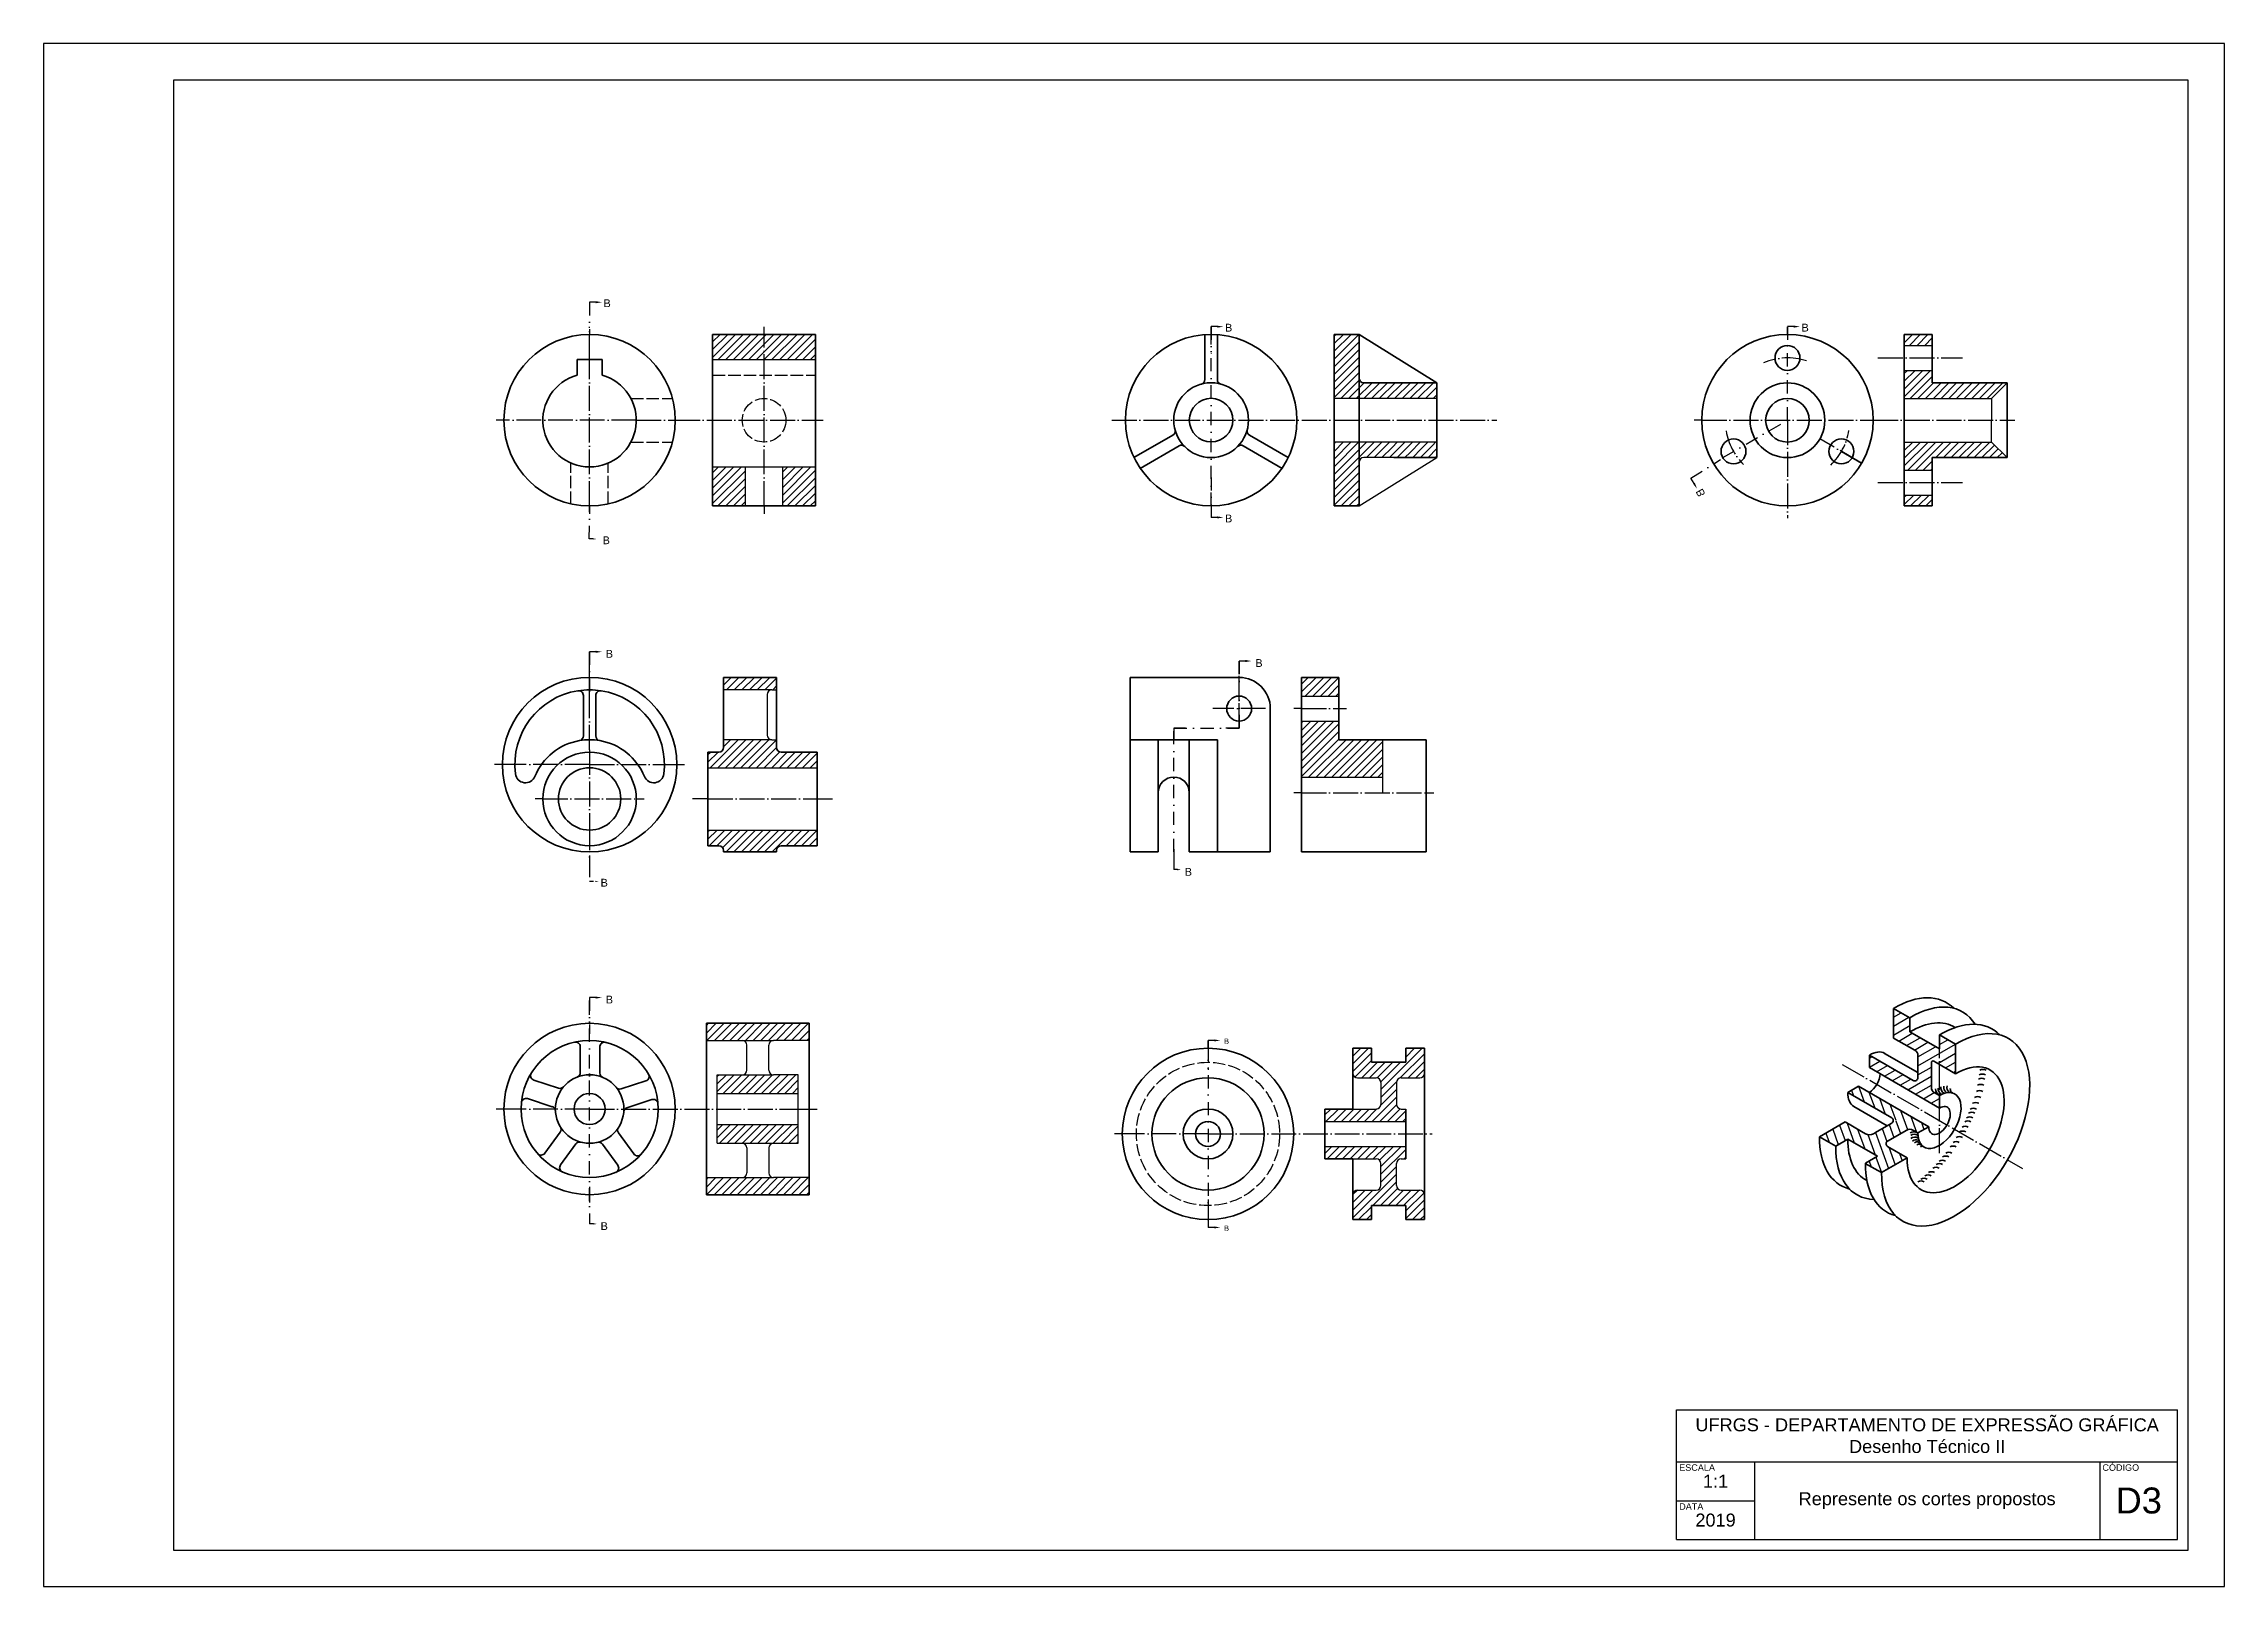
# Model space of a CAD drawing. Header units: metres. Extents: x 63 to 483, y 47 to 344.
import ezdxf

# ---------------------------------------------------------------- set-up
doc = ezdxf.new("R2010")
doc.units = ezdxf.units.M
doc.header["$LTSCALE"] = 0.2
for name, pattern in [('ACAD_ISO02W100', [15, 12, -3]), ('ACAD_ISO04W100', [30, 24, -3, 0, -3]), ('ACAD_ISO10W100', [18, 12, -3, 0, -3]), ('DASHDOT', [25.4, 12.7, -6.35, 0, -6.35])]:
    doc.linetypes.add(name, pattern=pattern)
for name, color, linetype in [('Desenhos', 7, 'Continuous'), ('Eixos', 140, 'ACAD_ISO04W100'), ('Folha-selo', 86, 'Continuous'), ('Hachuras', 30, 'Continuous'), ('Não visível', 1, 'ACAD_ISO02W100')]:
    doc.layers.add(name, color=color, linetype=linetype)
doc.layers.add('Plano Corte', color=6, linetype='DASHDOT', lineweight=30)
doc.layers.add('Visível', color=7, linetype='Continuous', lineweight=35)

msp = doc.modelspace()

# ---------------------------------------------------------------- hatches: boundary and pattern name
at = {"layer": 'Hachuras'}
h = msp.add_hatch(dxfattribs=at)
h.set_pattern_fill('ANSI31', color=256, scale=0.33)
h.paths.add_polyline_path([(211.92, 262.88), (205.62, 262.88), (205.62, 255.38), (211.92, 255.38)])
h.paths.add_polyline_path([(198.42, 262.88), (192.12, 262.88), (192.12, 255.38), (198.42, 255.38)])
h.paths.add_polyline_path([(211.92, 288.38), (202.02, 288.38), (202.02, 283.56), (211.92, 283.56)])
h.paths.add_polyline_path([(202.02, 288.38), (192.12, 288.38), (192.12, 283.56), (202.02, 283.56)])
h = msp.add_hatch(dxfattribs=at)
h.set_pattern_fill('ANSI31', color=256, scale=0.33)
h.paths.add_polyline_path([(427.02, 288.38), (421.62, 288.38), (421.62, 286.28), (427.02, 286.28)])
h.paths.add_polyline_path([(427.02, 279.08), (427.02, 281.48), (421.62, 281.48), (421.62, 276.08), (427.02, 276.08)])
h.paths.add_polyline_path([(441.42, 279.08), (427.02, 279.08), (427.02, 276.08), (438.42, 276.08)])
h.paths.add_polyline_path([(204.42, 222.38), (194.22, 222.38), (194.22, 219.98), (203.52, 219.98), (204.42, 219.98)])
h = msp.add_hatch(dxfattribs=at)
h.set_pattern_fill('ANSI31', color=256, scale=0.33)
h.paths.add_polyline_path([(316.62, 288.4), (311.82, 288.4), (311.82, 276.1), (316.62, 276.1), (316.62, 280)])
h.paths.add_polyline_path([(331.62, 279.1), (317.52, 279.1, -0.414214), (316.62, 280), (316.62, 276.1), (331.62, 276.1)])
h.paths.add_polyline_path([(316.62, 267.7), (311.82, 267.7), (311.82, 255.4), (316.62, 255.4)])
h.paths.add_polyline_path([(326.33, 267.7), (316.62, 267.7), (316.62, 264.03, -0.209501), (316.91, 264.69, -0.111699), (317.26, 264.89)])
h = msp.add_hatch(dxfattribs=at)
h.set_pattern_fill('ANSI31', color=256, scale=0.33)
h.paths.add_polyline_path([(331.06, 267.13, -0.379404), (331.62, 266.9), (331.62, 267.7), (326.33, 267.7), (317.26, 264.89, 0.106372), (316.93, 264.71, 0.215003), (316.62, 264.03), (316.62, 263.8, -0.413997), (317.52, 264.7), (323.3, 264.7)])
h = msp.add_hatch(dxfattribs=at)
h.set_pattern_fill('ANSI31', color=256, scale=0.33)
h.paths.add_polyline_path([(323.3, 264.7), (331.62, 264.71), (331.62, 266.9, 0.356808), (331.09, 267.14)])
h = msp.add_hatch(dxfattribs=at)
h.set_pattern_fill('ANSI31', color=256, scale=0.33)
h.paths.add_polyline_path([(427.02, 255.38), (421.62, 255.38), (421.62, 257.48), (427.02, 257.48)])
h.paths.add_polyline_path([(427.02, 264.68), (427.02, 262.28), (421.62, 262.28), (421.62, 267.68), (427.02, 267.68)])
h.paths.add_polyline_path([(441.42, 264.68), (427.02, 264.68), (427.02, 267.68), (438.42, 267.68)])
h = msp.add_hatch(dxfattribs=at)
h.set_pattern_fill('ANSI31', color=256, scale=0.33)
h.paths.add_polyline_path([(305.52, 222.38), (305.52, 218.78), (312.72, 218.78), (312.72, 222.38)])
h.paths.add_polyline_path([(312.72, 210.38), (312.72, 213.98), (305.52, 213.98), (305.52, 203.18), (321.12, 203.18), (321.12, 210.38)])
h = msp.add_hatch(dxfattribs=at)
h.set_pattern_fill('ANSI31', color=256, scale=0.33)
h.paths.add_polyline_path([(194.22, 208.88, -0.414214), (193.32, 207.98), (191.22, 207.98), (191.22, 204.98), (194.22, 204.98)])
h.paths.add_polyline_path([(204.42, 208.88), (204.42, 210.38), (203.52, 210.38), (194.22, 210.38), (194.22, 208.88), (194.22, 204.98), (204.42, 204.98)])
h.paths.add_polyline_path([(212.22, 207.98), (205.32, 207.98, -0.414214), (204.42, 208.88), (204.42, 204.98), (212.22, 204.98)])
h.paths.add_polyline_path([(212.22, 192.98), (204.42, 192.98), (204.42, 189.08, -0.414214), (205.32, 189.98), (212.22, 189.98)])
h.paths.add_polyline_path([(204.42, 192.98), (194.22, 192.98), (194.22, 188.78), (204.42, 188.78)])
h.paths.add_polyline_path([(194.22, 192.98), (191.22, 192.98), (191.22, 189.98), (193.32, 189.98, -0.414214), (194.22, 189.08)])
h = msp.add_hatch(dxfattribs=at)
h.set_pattern_fill('ANSI31', color=256, scale=0.33)
h.paths.add_polyline_path([(210.72, 155.78), (190.92, 155.78), (190.92, 152.48), (197.82, 152.48), (203.82, 152.48), (210.72, 152.48)])
h.paths.add_polyline_path([(208.62, 145.88), (203.82, 145.88), (197.82, 145.88), (193.02, 145.88), (193.02, 142.28), (208.62, 142.28)])
h.paths.add_polyline_path([(208.62, 136.28), (193.02, 136.28), (193.02, 132.68), (208.62, 132.68)])
h.paths.add_polyline_path([(210.72, 126.08), (203.82, 126.08), (197.82, 126.08), (190.92, 126.08), (190.92, 122.78), (210.72, 122.78)])
h = msp.add_hatch(dxfattribs=at)
h.set_pattern_fill('ANSI31', color=256, scale=0.33)
h.paths.add_polyline_path([(329.22, 150.98), (325.62, 150.98), (325.62, 145.28), (328.32, 145.28, 0.414214), (329.22, 146.18)])
h.paths.add_polyline_path([(325.62, 148.28), (319.02, 148.28), (319.02, 145.28), (319.92, 145.28, -0.414214), (320.82, 144.38), (320.82, 140.18), (320.82, 136.88), (323.82, 136.88), (323.82, 140.18), (323.82, 144.38, -0.414214), (324.72, 145.28), (325.62, 145.28)])
h.paths.add_polyline_path([(319.02, 148.28), (319.02, 150.98), (315.42, 150.98), (315.42, 146.18, 0.414214), (316.32, 145.28), (319.02, 145.28)])
h.paths.add_polyline_path([(323.82, 132.08), (320.82, 132.08), (320.82, 128.78), (320.82, 124.58, -0.414214), (319.92, 123.68), (319.02, 123.68), (319.02, 120.68), (325.62, 120.68), (325.62, 123.68), (324.72, 123.68, -0.414214), (323.82, 124.58), (323.82, 128.78)])
h.paths.add_polyline_path([(319.02, 123.68), (316.32, 123.68, 0.414214), (315.42, 122.78), (315.42, 117.98), (319.02, 117.98)])
h.paths.add_polyline_path([(329.22, 122.78, 0.414214), (328.32, 123.68), (325.62, 123.68), (325.62, 120.68), (325.62, 117.98), (329.22, 117.98)])
h.paths.add_polyline_path([(325.62, 139.28), (324.72, 139.28, -0.414214), (323.82, 140.18), (323.82, 136.88), (325.62, 136.88)], flags=17)
h.paths.add_polyline_path([(320.82, 140.18, -0.414214), (319.92, 139.28), (319.02, 139.28), (319.02, 136.88), (320.82, 136.88)], flags=17)
h.paths.add_polyline_path([(319.02, 139.28), (315.42, 139.28), (315.42, 136.88), (319.02, 136.88)])
h.paths.add_polyline_path([(315.42, 139.28), (310.02, 139.28), (310.02, 136.88), (315.42, 136.88)])
h.paths.add_polyline_path([(315.42, 132.08), (310.02, 132.08), (310.02, 129.68), (315.42, 129.68)])
h.paths.add_polyline_path([(319.02, 132.08), (315.42, 132.08), (315.42, 129.68), (319.02, 129.68)])
h.paths.add_polyline_path([(320.82, 132.08), (319.02, 132.08), (319.02, 129.68), (319.92, 129.68, -0.414214), (320.82, 128.78)], flags=17)
h.paths.add_polyline_path([(325.62, 132.08), (323.82, 132.08), (323.82, 128.78, -0.414214), (324.72, 129.68), (325.62, 129.68)], flags=17)

# ---------------------------------------------------------------- linework, layer by layer
for p, q in [((190.92, 152.48), (197.82, 152.48)), ((197.82, 152.48), (203.82, 152.48)), ((198.72, 146.78), (198.72, 151.58)), ((202.92, 146.78), (202.92, 151.58)), ((210.72, 152.48), (203.82, 152.48)), ((193.02, 132.68), (193.02, 145.88)), ((193.02, 145.88), (197.82, 145.88)), ((197.82, 145.88), (203.82, 145.88)), ((208.62, 145.88), (203.82, 145.88)), ((208.62, 132.68), (208.62, 145.88)), ((193.02, 142.28), (208.62, 142.28)), ((193.02, 136.28), (208.62, 136.28)), ((193.02, 132.68), (208.62, 132.68)), ((198.72, 131.78), (198.72, 126.98)), ((202.92, 131.78), (202.92, 126.98)), ((190.92, 126.08), (197.82, 126.08)), ((197.82, 126.08), (203.82, 126.08)), ((210.72, 126.08), (203.82, 126.08))]:
    msp.add_line(p, q)
for centre, start, end in [((197.82, 151.58), 0, 90), ((203.82, 151.58), 90, 180), ((197.82, 146.78), 270, 0), ((203.82, 146.78), 180, 270), ((197.82, 131.78), 0, 90), ((203.82, 131.78), 90, 180), ((197.82, 126.98), 270, 0), ((203.82, 126.98), 180, 270)]:
    msp.add_arc(centre, 0.9, start, end)
at = {"layer": 'Desenhos'}
for p, q in [((421.62, 286.28), (427.02, 286.28)), ((192.12, 283.56), (211.92, 283.56)), ((421.62, 281.48), (427.02, 281.48)), ((441.42, 279.08), (438.42, 276.08)), ((311.82, 276.1), (331.62, 276.1)), ((421.62, 276.08), (438.42, 276.08)), ((438.42, 276.08), (438.42, 271.88)), ((438.42, 267.68), (438.42, 271.88)), ((311.82, 267.7), (331.62, 267.7)), ((316.62, 255.4), (331.62, 264.71)), ((323.58, 264.7), (317.52, 264.7)), ((421.62, 267.68), (438.42, 267.68)), ((441.42, 264.68), (438.42, 267.68)), ((192.12, 262.88), (211.92, 262.88)), ((198.42, 255.38), (198.42, 262.88)), ((205.62, 255.38), (205.62, 262.88)), ((421.62, 262.28), (427.02, 262.28)), ((421.62, 257.48), (427.02, 257.48)), ((203.52, 219.98), (194.22, 219.98)), ((202.62, 219.08), (202.62, 211.28)), ((203.52, 219.98), (204.42, 219.98)), ((305.52, 218.78), (312.72, 218.78)), ((203.52, 210.38), (194.22, 210.38)), ((203.52, 210.38), (204.42, 210.38)), ((305.52, 213.98), (312.72, 213.98)), ((321.12, 210.38), (321.12, 200.18)), ((191.22, 204.98), (212.22, 204.98)), ((305.52, 203.18), (321.12, 203.18)), ((191.22, 192.98), (212.22, 192.98)), ((316.32, 145.28), (319.92, 145.28)), ((320.82, 144.38), (320.82, 140.18)), ((323.82, 144.38), (323.82, 140.18)), ((324.72, 145.28), (328.32, 145.28)), ((315.42, 139.28), (319.92, 139.28)), ((324.72, 139.28), (325.62, 139.28)), ((310.02, 136.88), (325.62, 136.88)), ((310.02, 132.08), (325.62, 132.08)), ((315.42, 129.68), (319.92, 129.68)), ((320.82, 124.58), (320.82, 128.78)), ((323.82, 124.58), (323.82, 128.78)), ((324.72, 129.68), (325.62, 129.68)), ((316.32, 123.68), (319.92, 123.68)), ((324.72, 123.68), (328.32, 123.68))]:
    msp.add_line(p, q, dxfattribs=at)
for centre, start, end in [((317.52, 263.8), 90.0423, 180), ((203.52, 219.08), 90, 180), ((203.52, 211.28), 180, 270), ((316.32, 146.18), 180, 270), ((319.92, 144.38), 0, 90), ((324.72, 144.38), 90, 180), ((328.32, 146.18), 270, 0), ((319.92, 140.18), 270, 0), ((324.72, 140.18), 180, 270), ((319.92, 128.78), 0, 90), ((324.72, 128.78), 90, 180), ((316.32, 122.78), 90, 180), ((319.92, 124.58), 270, 0), ((324.72, 124.58), 180, 270), ((328.32, 122.78), 0, 90)]:
    msp.add_arc(centre, 0.9, start, end, dxfattribs=at)
at = {"layer": 'Eixos'}
for p, q in [((168.42, 283.56), (168.42, 289.86)), ((202.02, 288.38), (202.02, 289.88)), ((288.12, 288.4), (288.12, 289.9)), ((399.12, 288.38), (399.12, 289.88)), ((399.12, 288.38), (399.12, 289.88)), ((202.02, 255.38), (202.02, 288.38)), ((168.42, 255.38), (168.42, 283.56)), ((416.55, 283.88), (432.84, 283.88)), ((151.92, 271.88), (150.42, 271.88)), ((177.42, 271.88), (151.92, 271.88)), ((177.42, 271.88), (184.92, 271.88)), ((184.92, 271.88), (211.92, 271.88)), ((211.92, 271.88), (213.42, 271.88)), ((269, 271.88), (343.16, 271.9)), ((382.62, 271.88), (381.12, 271.88)), ((382.62, 271.88), (415.62, 271.88)), ((399.12, 271.88), (399.1, 253)), ((415.62, 271.88), (441.42, 271.88)), ((441.42, 271.88), (442.92, 271.88)), ((441.42, 271.88), (442.92, 271.88)), ((413.41, 263.63), (405.36, 268.28)), ((409.51, 265.88), (413.41, 263.63)), ((416.55, 259.88), (432.84, 259.88)), ((168.42, 255.38), (168.42, 253.88)), ((202.02, 255.38), (202.02, 253.88)), ((288.12, 255.4), (288.12, 253.9)), ((168.42, 225.24), (168.42, 226.74)), ((168.42, 208.44), (168.42, 225.24)), ((293.52, 212.62), (293.52, 222.68)), ((168.42, 216.26), (168.42, 222.56)), ((298.62, 216.38), (288.42, 216.38)), ((305.52, 216.38), (304.02, 216.38)), ((305.52, 216.38), (312.72, 216.38)), ((312.72, 216.38), (314.22, 216.38)), ((168.42, 208.44), (168.42, 191.64)), ((151.62, 205.58), (150.12, 205.58)), ((168.42, 205.58), (151.62, 205.58)), ((168.42, 205.58), (185.22, 205.58)), ((185.22, 205.58), (186.72, 205.58)), ((159.42, 198.98), (157.92, 198.98)), ((159.42, 198.98), (177.42, 198.98)), ((177.42, 198.98), (178.92, 198.98)), ((191.22, 198.98), (188.22, 198.98)), ((191.22, 198.98), (212.22, 198.98)), ((212.22, 198.98), (215.22, 198.98)), ((305.52, 200.18), (304.02, 200.18)), ((305.52, 200.18), (329.52, 200.18)), ((329.52, 200.18), (331.02, 200.18)), ((168.42, 191.64), (168.42, 190.14)), ((168.42, 188.09), (168.42, 186.59)), ((280.92, 188.78), (280.92, 185.36)), ((168.42, 158.67), (168.42, 160.17)), ((287.52, 150.98), (287.52, 152.48)), ((409.68, 147.88), (444.38, 127.84)), ((428.4, 130.8), (428.4, 150.84)), ((151.92, 139.28), (150.42, 139.28)), ((168.42, 139.28), (151.92, 139.28)), ((168.42, 139.28), (208.62, 139.28)), ((208.62, 139.28), (210.72, 139.28)), ((210.72, 139.28), (212.22, 139.28)), ((271.02, 134.48), (269.52, 134.48)), ((287.52, 134.48), (271.02, 134.48)), ((287.52, 134.48), (330.72, 134.48)), ((168.42, 122.78), (168.42, 121.28)), ((287.52, 117.98), (287.52, 116.48))]:
    msp.add_line(p, q, dxfattribs=at)
at = {"layer": 'Eixos', "linetype": 'ACAD_ISO10W100'}
for p, q in [((168.42, 222.56), (168.42, 227.31)), ((168.42, 186.59), (168.42, 183.73)), ((280.92, 188.22), (280.92, 185.36))]:
    msp.add_line(p, q, dxfattribs=at)
at = {"layer": 'Eixos', "ltscale": 0.08}
for p, q in [((288.71, 152.48), (287.52, 152.48)), ((288.71, 116.48), (287.52, 116.48))]:
    msp.add_line(p, q, dxfattribs=at)
at = {"layer": 'Eixos'}
for start, end in [(72.2261, 112.566), (189.9205, 225.1386), (314.0793, 350.5157)]:
    msp.add_arc((399.12, 271.88), 12, start, end, dxfattribs=at)
at = {"layer": 'Eixos', "ltscale": 0.08}
for points in [[(288.71, 152.68), (288.71, 152.28), (289.9, 152.48)], [(288.71, 116.68), (288.71, 116.28), (289.9, 116.48)]]:
    msp.add_solid(points, dxfattribs=at)
at = {"layer": 'Folha-selo'}
for p, q in [((483.27, 344.38), (63.27, 344.38)), ((63.27, 344.38), (63.27, 47.38)), ((483.27, 47.38), (483.27, 344.38)), ((476.27, 337.38), (88.27, 337.38)), ((88.27, 337.38), (88.27, 54.38)), ((476.27, 54.38), (476.27, 337.38)), ((377.77, 81.38), (474.27, 81.38)), ((377.77, 56.38), (377.77, 81.38)), ((474.27, 56.38), (474.27, 81.38)), ((377.77, 71.38), (474.27, 71.38)), ((392.77, 71.38), (392.77, 56.38)), ((459.27, 71.38), (459.27, 56.38)), ((377.77, 63.88), (392.77, 63.88)), ((377.77, 56.38), (474.27, 56.38)), ((88.27, 54.38), (476.27, 54.38)), ((63.27, 47.38), (483.27, 47.38))]:
    msp.add_line(p, q, dxfattribs=at)
at = {"layer": 'Hachuras'}
for p, q in [((419.56, 156.99), (420.99, 157.81)), ((419.56, 155.26), (422.49, 156.95)), ((419.56, 153.53), (422.68, 155.33)), ((420.56, 152.37), (423.16, 153.87)), ((422.06, 151.51), (424.66, 153)), ((423.56, 150.64), (426.16, 152.14)), ((424.24, 147.57), (431.49, 151.75)), ((424.24, 149.3), (427.66, 151.27)), ((428.4, 151.7), (429.99, 152.62)), ((414.89, 149.09), (415.38, 149.38)), ((414.89, 147.36), (416.88, 148.51)), ((416.3, 146.45), (418.38, 147.65)), ((424.24, 145.83), (426.84, 147.33)), ((428.06, 148.04), (431.51, 150.03)), ((429.56, 147.18), (431.51, 148.3)), ((411.48, 142.91), (411.87, 141.82)), ((412.8, 143.67), (413.89, 140.66)), ((417.8, 145.58), (419.88, 146.78)), ((419.3, 144.72), (421.38, 145.91)), ((420.8, 143.85), (422.88, 145.05)), ((422.3, 142.99), (426.84, 145.6)), ((423.8, 142.12), (426.84, 143.87)), ((431.06, 146.31), (431.51, 146.57)), ((414.81, 142.52), (415.92, 139.49)), ((416.83, 141.36), (417.94, 138.32)), ((418.85, 140.19), (419.96, 137.16)), ((420.87, 139.02), (422.23, 135.31)), ((425.3, 141.25), (427.38, 142.45)), ((426.8, 140.39), (428.4, 141.31)), ((406.51, 134.64), (407.15, 132.88)), ((407.83, 135.4), (408.91, 132.42)), ((409.15, 136.16), (410.23, 133.19)), ((410.59, 136.58), (411.97, 132.79)), ((412.61, 135.41), (413.99, 131.62)), ((416.05, 134.74), (418.57, 127.8)), ((417.37, 135.51), (418.27, 133.03)), ((418.68, 136.27), (419.59, 133.79)), ((420, 137.03), (420.91, 134.55)), ((422.9, 137.85), (424, 134.82)), ((424.92, 136.69), (425.4, 135.35)), ((414.59, 134.35), (416.01, 130.45)), ((418.67, 131.91), (419.89, 128.56)), ((420.7, 130.74), (421.21, 129.33)), ((414.85, 129.25), (415.24, 128.18)), ((416.17, 130.02), (417.25, 127.04))]:
    msp.add_line(p, q, dxfattribs=at)
at = {"layer": 'Não visível'}
for p, q in [((192.12, 280.56), (211.92, 280.56)), ((176.38, 276.08), (184.38, 276.08)), ((176.38, 267.68), (184.38, 267.68)), ((164.82, 255.78), (164.82, 263.7)), ((172.02, 255.78), (172.02, 263.63))]:
    msp.add_line(p, q, dxfattribs=at)
for centre, radius in [((202.02, 271.88), 4.2), ((287.52, 134.48), 13.8)]:
    msp.add_circle(centre, radius, dxfattribs=at)
at = {"layer": 'Plano Corte', "linetype": 'Continuous', "ltscale": 0.08}
for p, q in [((169.61, 294.6), (168.42, 294.6)), ((289.31, 289.9), (288.12, 289.9)), ((400.34, 289.91), (399.15, 289.91)), ((381.12, 259.72), (380.54, 260.75)), ((289.31, 253.17), (288.12, 253.17)), ((169.08, 249.02), (168.36, 249.02)), ((169.61, 227.31), (168.42, 227.31)), ((294.71, 225.53), (293.52, 225.53)), ((281.64, 185.36), (280.92, 185.36)), ((169.14, 183.1), (168.42, 183.1)), ((169.61, 160.74), (168.42, 160.74)), ((288.71, 152.48), (287.52, 152.48)), ((169.14, 117.16), (168.42, 117.16)), ((288.71, 116.48), (287.52, 116.48))]:
    msp.add_line(p, q, dxfattribs=at)
at = {"layer": 'Plano Corte'}
for p, q in [((168.42, 294.6), (168.42, 288.38)), ((288.12, 289.9), (288.12, 284.65)), ((399.12, 289.88), (399.12, 287.06)), ((288.12, 255.4), (288.12, 288.4)), ((399.12, 271.88), (399.12, 287.06)), ((386.65, 264.68), (399.12, 271.88)), ((288.12, 260.87), (288.12, 253.17)), ((380.54, 260.75), (386.25, 264.3)), ((168.36, 249.02), (168.42, 255.38)), ((168.42, 227.31), (168.42, 218.98)), ((293.52, 212.62), (293.52, 225.53)), ((293.52, 225.53), (293.52, 221.17)), ((293.52, 215.15), (293.52, 212.62)), ((280.92, 188.78), (280.92, 212.62)), ((280.92, 212.62), (293.52, 212.62)), ((283.18, 212.62), (280.92, 212.62)), ((280.92, 212.62), (280.92, 210.38)), ((293.52, 212.62), (290.77, 212.62)), ((168.42, 191.64), (168.42, 183.1)), ((280.92, 189.33), (280.92, 185.36)), ((168.42, 160.74), (168.42, 153.74)), ((168.42, 141.87), (168.42, 158.67)), ((287.52, 152.48), (287.52, 146.85)), ((168.42, 121.52), (168.42, 149.69)), ((287.52, 150.98), (287.52, 117.98)), ((168.42, 124.32), (168.42, 117.16)), ((287.52, 121.83), (287.52, 116.48))]:
    msp.add_line(p, q, dxfattribs=at)
at = {"layer": 'Plano Corte', "ltscale": 0.08}
for points in [[(169.61, 294.8), (169.61, 294.4), (170.8, 294.6)], [(289.31, 290.09), (289.31, 289.7), (290.5, 289.9)], [(400.34, 290.11), (400.34, 289.71), (401.53, 289.91)], [(380.95, 259.62), (381.29, 259.82), (381.71, 258.69)], [(289.31, 253.37), (289.31, 252.97), (290.5, 253.17)], [(169.08, 248.91), (169.08, 249.14), (169.79, 249.02)], [(169.61, 227.51), (169.61, 227.11), (170.8, 227.31)], [(294.71, 225.73), (294.71, 225.33), (295.9, 225.53)], [(281.64, 185.24), (281.64, 185.48), (282.35, 185.36)], [(169.5, 182.98), (169.5, 183.22), (170.21, 183.1)], [(169.61, 160.93), (169.61, 160.54), (170.8, 160.74)], [(288.71, 152.68), (288.71, 152.28), (289.9, 152.48)], [(169.14, 117.04), (169.14, 117.28), (169.85, 117.16)], [(288.71, 116.68), (288.71, 116.28), (289.9, 116.48)]]:
    msp.add_solid(points, dxfattribs=at)
at = {"layer": 'Visível'}
for p, q in [((192.12, 255.38), (192.12, 288.38)), ((192.12, 288.38), (211.92, 288.38)), ((211.92, 255.38), (211.92, 288.38)), ((286.92, 279.72), (286.92, 288.4)), ((289.32, 279.72), (289.32, 288.4)), ((311.82, 288.4), (316.62, 288.4)), ((311.82, 271.9), (311.82, 288.4)), ((316.62, 280), (316.62, 288.4)), ((316.62, 288.4), (331.62, 279.1)), ((421.62, 271.88), (421.62, 288.38)), ((421.62, 288.38), (427.02, 288.38)), ((427.02, 279.08), (427.02, 288.38)), ((166.02, 283.56), (170.82, 283.56)), ((166.02, 280.56), (166.02, 283.56)), ((170.82, 280.56), (170.82, 283.56)), ((316.62, 280), (316.62, 255.4)), ((317.52, 279.1), (331.62, 279.1)), ((331.62, 271.9), (331.62, 279.1)), ((427.02, 279.08), (441.42, 279.08)), ((441.42, 271.88), (441.42, 279.08)), ((280.75, 269.02), (273.23, 264.68)), ((295.5, 269.02), (302.97, 264.71)), ((311.82, 271.9), (311.82, 255.4)), ((331.62, 271.9), (331.62, 264.71)), ((421.62, 271.88), (421.62, 255.38)), ((441.42, 271.88), (441.42, 264.68)), ((281.95, 266.94), (274.43, 262.61)), ((294.3, 266.94), (301.81, 262.61)), ((331.62, 264.71), (323.3, 264.7)), ((427.02, 264.68), (441.42, 264.68)), ((427.02, 264.68), (427.02, 255.38)), ((192.12, 255.38), (211.92, 255.38)), ((316.62, 255.4), (311.82, 255.4)), ((421.62, 255.38), (427.02, 255.38)), ((167.22, 218.92), (167.22, 211.1)), ((169.62, 218.92), (169.62, 211.1)), ((194.22, 208.88), (194.22, 222.38)), ((194.22, 222.38), (204.42, 222.38)), ((204.42, 208.88), (204.42, 222.38)), ((272.52, 222.38), (272.52, 188.78)), ((272.52, 222.38), (293.52, 222.38)), ((305.52, 188.78), (305.52, 222.38)), ((305.52, 222.38), (312.72, 222.38)), ((312.72, 222.38), (312.72, 210.38)), ((299.52, 188.78), (299.52, 216.38)), ((272.52, 210.38), (289.32, 210.38)), ((277.92, 188.78), (277.92, 210.38)), ((283.92, 188.78), (283.92, 210.38)), ((289.32, 188.78), (289.32, 210.38)), ((312.72, 210.38), (329.52, 210.38)), ((329.52, 188.78), (329.52, 210.38)), ((191.22, 189.98), (191.22, 207.98)), ((191.22, 207.98), (193.32, 207.98)), ((205.32, 207.98), (212.22, 207.98)), ((212.22, 189.98), (212.22, 207.98)), ((191.22, 189.98), (193.32, 189.98)), ((194.22, 188.78), (194.22, 189.08)), ((204.42, 188.78), (204.42, 189.08)), ((205.32, 189.98), (212.22, 189.98)), ((194.22, 188.78), (204.42, 188.78)), ((277.92, 188.78), (272.52, 188.78)), ((283.92, 188.78), (299.52, 188.78)), ((305.52, 188.78), (329.52, 188.78)), ((190.92, 122.78), (190.92, 155.78)), ((190.92, 155.78), (210.72, 155.78)), ((210.72, 122.78), (210.72, 155.78)), ((419.56, 152.95), (419.56, 158.64)), ((419.56, 158.64), (422.68, 156.84)), ((422.68, 156.84), (422.68, 154.14)), ((166.62, 146.28), (166.62, 151.28)), ((170.4, 146.21), (170.4, 151.24)), ((423.64, 150.6), (419.56, 152.95)), ((422.68, 154.14), (428.4, 150.84)), ((428.4, 150.84), (428.4, 153.54)), ((428.4, 153.54), (431.51, 151.74)), ((428.4, 153.43), (428.49, 153.48)), ((431.51, 151.74), (431.51, 146.05)), ((315.42, 150.98), (315.42, 146.18)), ((315.42, 150.98), (319.02, 150.98)), ((319.02, 150.98), (319.02, 148.28)), ((319.02, 148.28), (325.62, 148.28)), ((325.62, 150.98), (325.62, 148.28)), ((325.62, 150.98), (329.22, 150.98)), ((329.22, 150.98), (329.22, 146.18)), ((414.89, 149.66), (414.89, 147.27)), ((423.34, 144.78), (414.89, 149.66)), ((428.4, 139.47), (414.89, 147.27)), ((417.84, 150), (424.24, 146.3)), ((424.24, 149.56), (424.24, 145.3)), ((426.84, 147.71), (426.84, 148.23)), ((426.84, 147.71), (426.84, 143.46)), ((427.74, 148.23), (427.29, 148.49)), ((431.51, 146.05), (427.74, 148.23)), ((162.45, 143.31), (157.66, 144.86)), ((174.52, 143.16), (179.28, 144.7)), ((315.42, 146.18), (315.42, 139.28)), ((329.22, 146.18), (329.22, 134.48)), ((410.74, 142.48), (412.81, 143.68)), ((426.32, 135.88), (412.81, 143.68)), ((161.21, 139.73), (156.45, 141.28)), ((175.62, 139.54), (180.41, 141.09)), ((315.42, 139.28), (310.02, 139.28)), ((310.02, 139.28), (310.02, 134.48)), ((325.62, 139.28), (325.62, 134.48)), ((419.19, 137.6), (410.74, 142.48)), ((411.93, 139.75), (418.33, 136.06)), ((428.4, 141.86), (427.38, 142.45)), ((428.4, 141.86), (428.37, 141.88)), ((428.4, 139.47), (428.4, 141.86)), ((428.84, 142.1), (428.72, 142.17)), ((429.32, 142.29), (429.26, 142.32)), ((429.83, 142.42), (429.75, 142.47)), ((430.36, 142.46), (430.34, 142.47)), ((430.89, 142.42), (430.78, 142.48)), ((162.75, 134.84), (159.79, 130.77)), ((173.99, 134.68), (176.93, 130.63)), ((310.02, 129.68), (310.02, 134.48)), ((325.62, 129.68), (325.62, 134.48)), ((329.22, 122.78), (329.22, 134.48)), ((405.3, 133.94), (410.23, 136.79)), ((410.23, 136.79), (413.41, 134.95)), ((413.41, 134.95), (414.16, 134.52)), ((416.05, 134.74), (415.66, 134.52)), ((416.41, 134.95), (416.05, 134.74)), ((416.41, 134.95), (419.19, 136.56)), ((418.4, 133.11), (422.09, 135.23)), ((423.29, 135.23), (424.25, 134.68)), ((424.25, 134.68), (424.22, 134.7)), ((424.25, 134.68), (426.32, 135.88)), ((165.77, 132.56), (162.83, 128.52)), ((170.89, 132.52), (173.85, 128.44)), ((405.3, 133.94), (408.42, 132.14)), ((408.42, 132.14), (410.75, 133.49)), ((410.75, 133.49), (416.47, 130.19)), ((418.4, 132.07), (422.18, 129.89)), ((424.26, 134.18), (424.15, 134.25)), ((424.34, 133.67), (424.28, 133.7)), ((424.48, 133.16), (424.3, 133.26)), ((424.71, 132.68), (424.37, 132.88)), ((425.08, 132.22), (424.65, 132.47)), ((425.44, 131.95), (425.18, 132.1)), ((315.42, 129.68), (310.02, 129.68)), ((315.42, 122.78), (315.42, 129.68)), ((414.11, 128.82), (417.25, 127.04)), ((416.47, 130.19), (414.14, 128.84)), ((422.18, 129.89), (417.25, 127.04)), ((190.92, 122.78), (210.72, 122.78)), ((315.42, 117.98), (315.42, 122.78)), ((329.22, 117.98), (329.22, 122.78)), ((315.42, 117.98), (319.02, 117.98)), ((319.02, 117.98), (319.02, 120.68)), ((319.02, 120.68), (325.62, 120.68)), ((325.62, 117.98), (325.62, 120.68)), ((325.62, 117.98), (329.22, 117.98))]:
    msp.add_line(p, q, dxfattribs=at)
for centre, radius in [((168.42, 271.88), 16.5), ((288.12, 271.9), 16.5), ((399.12, 271.88), 16.5), ((399.12, 283.88), 2.4), ((288.12, 271.9), 7.2), ((399.12, 271.88), 7.2), ((288.12, 271.9), 4.2), ((399.12, 271.88), 4.2), ((388.73, 265.88), 2.4), ((409.51, 265.88), 2.4), ((168.42, 205.58), 16.8), ((293.52, 216.38), 2.4), ((168.42, 198.98), 9), ((168.42, 139.28), 16.5), ((168.42, 139.28), 13.2), ((287.52, 134.48), 16.5), ((168.42, 139.28), 6.6), ((287.52, 134.48), 10.8), ((168.42, 139.28), 3), ((287.52, 134.48), 4.8), ((287.52, 134.48), 2.4)]:
    msp.add_circle(centre, radius, dxfattribs=at)
at = {"layer": 'Visível', "linetype": 'Continuous'}
msp.add_circle((168.42, 198.98), 6, dxfattribs=at)
at = {"layer": 'Visível'}
for centre, radius, start, end in [((168.42, 271.88), 9, 105.466, 74.534), ((286.02, 279.72), 0.9, 285.0261, 0), ((290.22, 279.72), 0.9, 180, 254.9739), ((317.52, 280), 0.9, 180, 270), ((280.3, 269.8), 0.9, 300, 14.9739), ((295.95, 269.8), 0.9, 165.0261, 240), ((282.4, 266.17), 0.9, 45.0261, 120), ((293.85, 266.17), 0.9, 60, 134.9739), ((168.42, 205.58), 14.4, 98.949, 187.1096), ((168.42, 205.58), 14.4, 81.051, 98.949), ((166.32, 218.92), 0.9, 0, 98.949), ((170.52, 218.92), 0.9, 81.051, 180), ((168.42, 205.58), 14.4, 352.8904, 81.051), ((293.52, 216.38), 6, 0, 90), ((168.42, 198.98), 11.4, 99.8304, 157.7308), ((166.32, 211.1), 0.9, 279.8304, 360), ((168.42, 198.98), 11.4, 80.1696, 99.8304), ((170.52, 211.1), 0.9, 180, 260.1696), ((168.42, 198.98), 11.4, 22.2692, 80.1696), ((193.32, 208.88), 0.9, 270, 0), ((205.32, 208.88), 0.9, 180, 270), ((156.07, 204.04), 1.95, 187.1096, 337.7308), ((180.78, 204.04), 1.95, 202.2692, 352.8904), ((280.92, 200.18), 3, 0, 180), ((193.32, 189.08), 0.9, 0, 90), ((205.32, 189.08), 0.9, 90, 180), ((165.72, 151.28), 0.9, 0, 102.6804), ((171.3, 151.24), 0.9, 76.4587, 180), ((423.04, 149.56), 1.2, 0, 60), ((427.14, 148.23), 0.3, 60, 180), ((157.94, 145.72), 0.9, 148.4587, 252), ((162.73, 144.16), 0.9, 252, 319.4183), ((165.72, 146.28), 0.9, 291.1002, 0), ((171.3, 146.21), 0.9, 180, 247.4183), ((174.24, 144.01), 0.9, 219.1002, 288), ((179, 145.56), 0.9, 288, 30.6804), ((423.64, 145.3), 0.6, 240, 0), ((428.04, 143.46), 1.2, 180, 240), ((429.12, 143.18), 1.5, 180, 240), ((429.32, 143.21), 1.2, 175, 240), ((429.86, 143.36), 1.2, 170, 240), ((430.27, 143.38), 1.05, 165, 240), ((430.87, 143.38), 1.05, 160, 240), ((431.08, 143), 0.6, 155, 240), ((436.12, 141.63), 1.2, 60, 120), ((436.33, 142.81), 1.2, 60, 120), ((436.53, 143.99), 1.2, 60, 120), ((436.66, 144.82), 1.2, 60, 120), ((436.76, 145.71), 1.2, 60, 120), ((156.18, 140.42), 0.9, 72, 174.6804), ((160.93, 138.88), 0.9, 3.1002, 72), ((175.9, 138.68), 0.9, 108, 175.4183), ((180.69, 140.24), 0.9, 4.4587, 108), ((434.61, 137.46), 1.2, 60, 120), ((434.92, 138.22), 1.2, 60, 120), ((435.37, 139.34), 1.2, 60, 120), ((435.74, 140.48), 1.2, 60, 120), ((162.02, 135.37), 0.9, 324, 31.4183), ((174.72, 135.21), 0.9, 147.1002, 216), ((414.91, 135.82), 1.5, 240, 300), ((418.89, 137.08), 0.6, 300, 60), ((422.69, 134.19), 1.2, 60, 120), ((423.47, 133.4), 1.5, 60, 120), ((423.55, 133.21), 1.2, 60, 125), ((432.85, 133.83), 1.2, 60, 120), ((433.35, 134.77), 1.2, 60, 120), ((433.86, 135.8), 1.2, 60, 120), ((434.22, 136.57), 1.2, 60, 120), ((159.06, 131.3), 0.9, 220.4587, 324), ((166.49, 132.03), 0.9, 75.1002, 144), ((170.16, 131.99), 0.9, 36, 103.4183), ((177.66, 131.16), 0.9, 216, 318.6804), ((418.7, 132.59), 0.6, 120, 240), ((423.68, 132.66), 1.2, 60, 130), ((423.85, 132.48), 0.9, 60, 135), ((424.07, 132.36), 0.6, 60, 140), ((424.43, 132.08), 0.45, 60, 145), ((425.03, 131.84), 0.3, 60, 150), ((429.61, 129.02), 1.2, 60, 120), ((430.19, 129.76), 1.2, 60, 120), ((431.04, 130.94), 1.2, 60, 120), ((431.62, 131.8), 1.2, 60, 120), ((432.22, 132.76), 1.2, 60, 120), ((163.55, 127.99), 0.9, 144, 246.6804), ((173.12, 127.92), 0.9, 292.4587, 36), ((426.2, 125.39), 1.2, 60, 120), ((426.86, 126.01), 1.2, 60, 120), ((427.74, 126.88), 1.2, 60, 120), ((428.39, 127.58), 1.2, 60, 120), ((428.95, 128.23), 1.2, 60, 120), ((424.84, 124.25), 1.2, 60, 120), ((425.42, 124.74), 1.2, 60, 120)]:
    msp.add_arc(centre, radius, start, end, dxfattribs=at)
for centre, major_axis, start_param, end_param in [((419.56, 142.17), (10.16, 17.61), 6.126703, 7.076608), ((422.68, 140.37), (10.16, 17.61), 5.993434, 7.076608), ((422.68, 140.37), (8.5, 14.72), 6.255945, 7.076608), ((428.4, 137.07), (10.16, 17.61), 6.126703, 7.076608), ((431.51, 135.27), (10.16, 17.61), 2.34817, 7.076608), ((414.89, 144.87), (2.96, 5.12), 6.283185, 7.076608), ((431.51, 135.27), (6.65, 11.52), 2.34817, 7.076608), ((414.89, 144.87), (1.48, 2.56), 3.935015, 5.489763), ((428.4, 137.07), (2.96, 5.12), 2.34817, 7.076608), ((414.89, 144.87), (2.96, 5.12), 2.34817, 3.141593), ((428.4, 137.07), (1.48, 2.56), 2.34817, 7.076608), ((419.56, 142.17), (10.16, 17.61), 2.34817, 3.298075), ((422.68, 140.37), (10.16, 17.61), 2.34817, 3.431344), ((422.68, 140.37), (8.5, 14.72), 2.34817, 3.168833), ((428.4, 137.07), (10.16, 17.61), 2.34817, 3.298075)]:
    msp.add_ellipse(centre, major_axis=major_axis, ratio=0.568158, start_param=start_param, end_param=end_param, dxfattribs=at)

# ---------------------------------------------------------------- texts
at = {"layer": 'Eixos', "char_height": 0.9963, "width": 4.248, "attachment_point": 1}
for insert in [(290.64, 152.84), (290.64, 116.84)]:
    msp.add_mtext('{\\fArial|b0|i0|c0|p34;B}', dxfattribs=dict(at, insert=insert))
at = {"layer": 'Folha-selo'}
for s, insert, char_height, width, attachment_point in [('{\\fArial|b0|i0|c0|p34;UFRGS - DEPARTAMENTO DE EXPRESSÃO GRÁFICA\\PDesenho Técnico II}', (426.02, 76.38), 2.5, 96.7096, 5), ('{\\fArial|b0|i0|c0|p34;ESCALA}', (378.27, 70.88), 1.25, 7.5235, 1), ('{\\fArial|b0|i0|c0|p34;1:1}', (385.27, 67.63), 2.5, 14.4149, 5), ('{\\fArial|b0|i0|c0|p34;CÓDIGO}', (459.77, 70.88), 1.25, 7.5235, 1), ('{\\fArial|b0|i0|c0|p34;DATA}', (378.27, 63.38), 1.25, 7.5235, 1), ('{\\fArial|b0|i0|c0|p34;Represente os cortes propostos}', (426.02, 63.88), 2.5, 65.6082, 5), ('{\\fArial|b0|i0|c0|p34;D3}', (466.77, 63.88), 5, 13.8645, 5), ('{\\fArial|b0|i0|c0|p34;2019}', (385.27, 60.13), 2.5, 14.1397, 5)]:
    msp.add_mtext(s, dxfattribs=dict(at, insert=insert, char_height=char_height, width=width, attachment_point=attachment_point))
at = {"layer": 'Plano Corte', "width": 4.248, "attachment_point": 1}
for insert, char_height in [((171.1, 295.15), 1.5), ((290.8, 290.45), 1.5), ((401.83, 290.46), 1.5), ((290.8, 253.72), 1.5), ((170.93, 249.52), 1.5), ((171.54, 227.67), 1.5), ((296.64, 225.89), 1.5), ((283.04, 185.69), 1.5), ((170.54, 183.6), 1.5), ((171.54, 161.1), 1.5), ((290.64, 152.84), 0.9963), ((170.54, 117.49), 1.5), ((290.64, 116.84), 0.9963)]:
    msp.add_mtext('{\\fArial|b0|i0|c0|p34;B}', dxfattribs=dict(at, insert=insert, char_height=char_height))
at = {"layer": 'Plano Corte', "extrusion": (0, 0, -1), "insert": (381.38, 258.15), "char_height": 1.5, "width": 4.248, "attachment_point": 1, "text_direction": (0.49414, -0.869382, 0)}
msp.add_mtext('{\\fArial|b0|i0|c0|p34;B}', dxfattribs=at)

doc.saveas('drawing.dxf')
